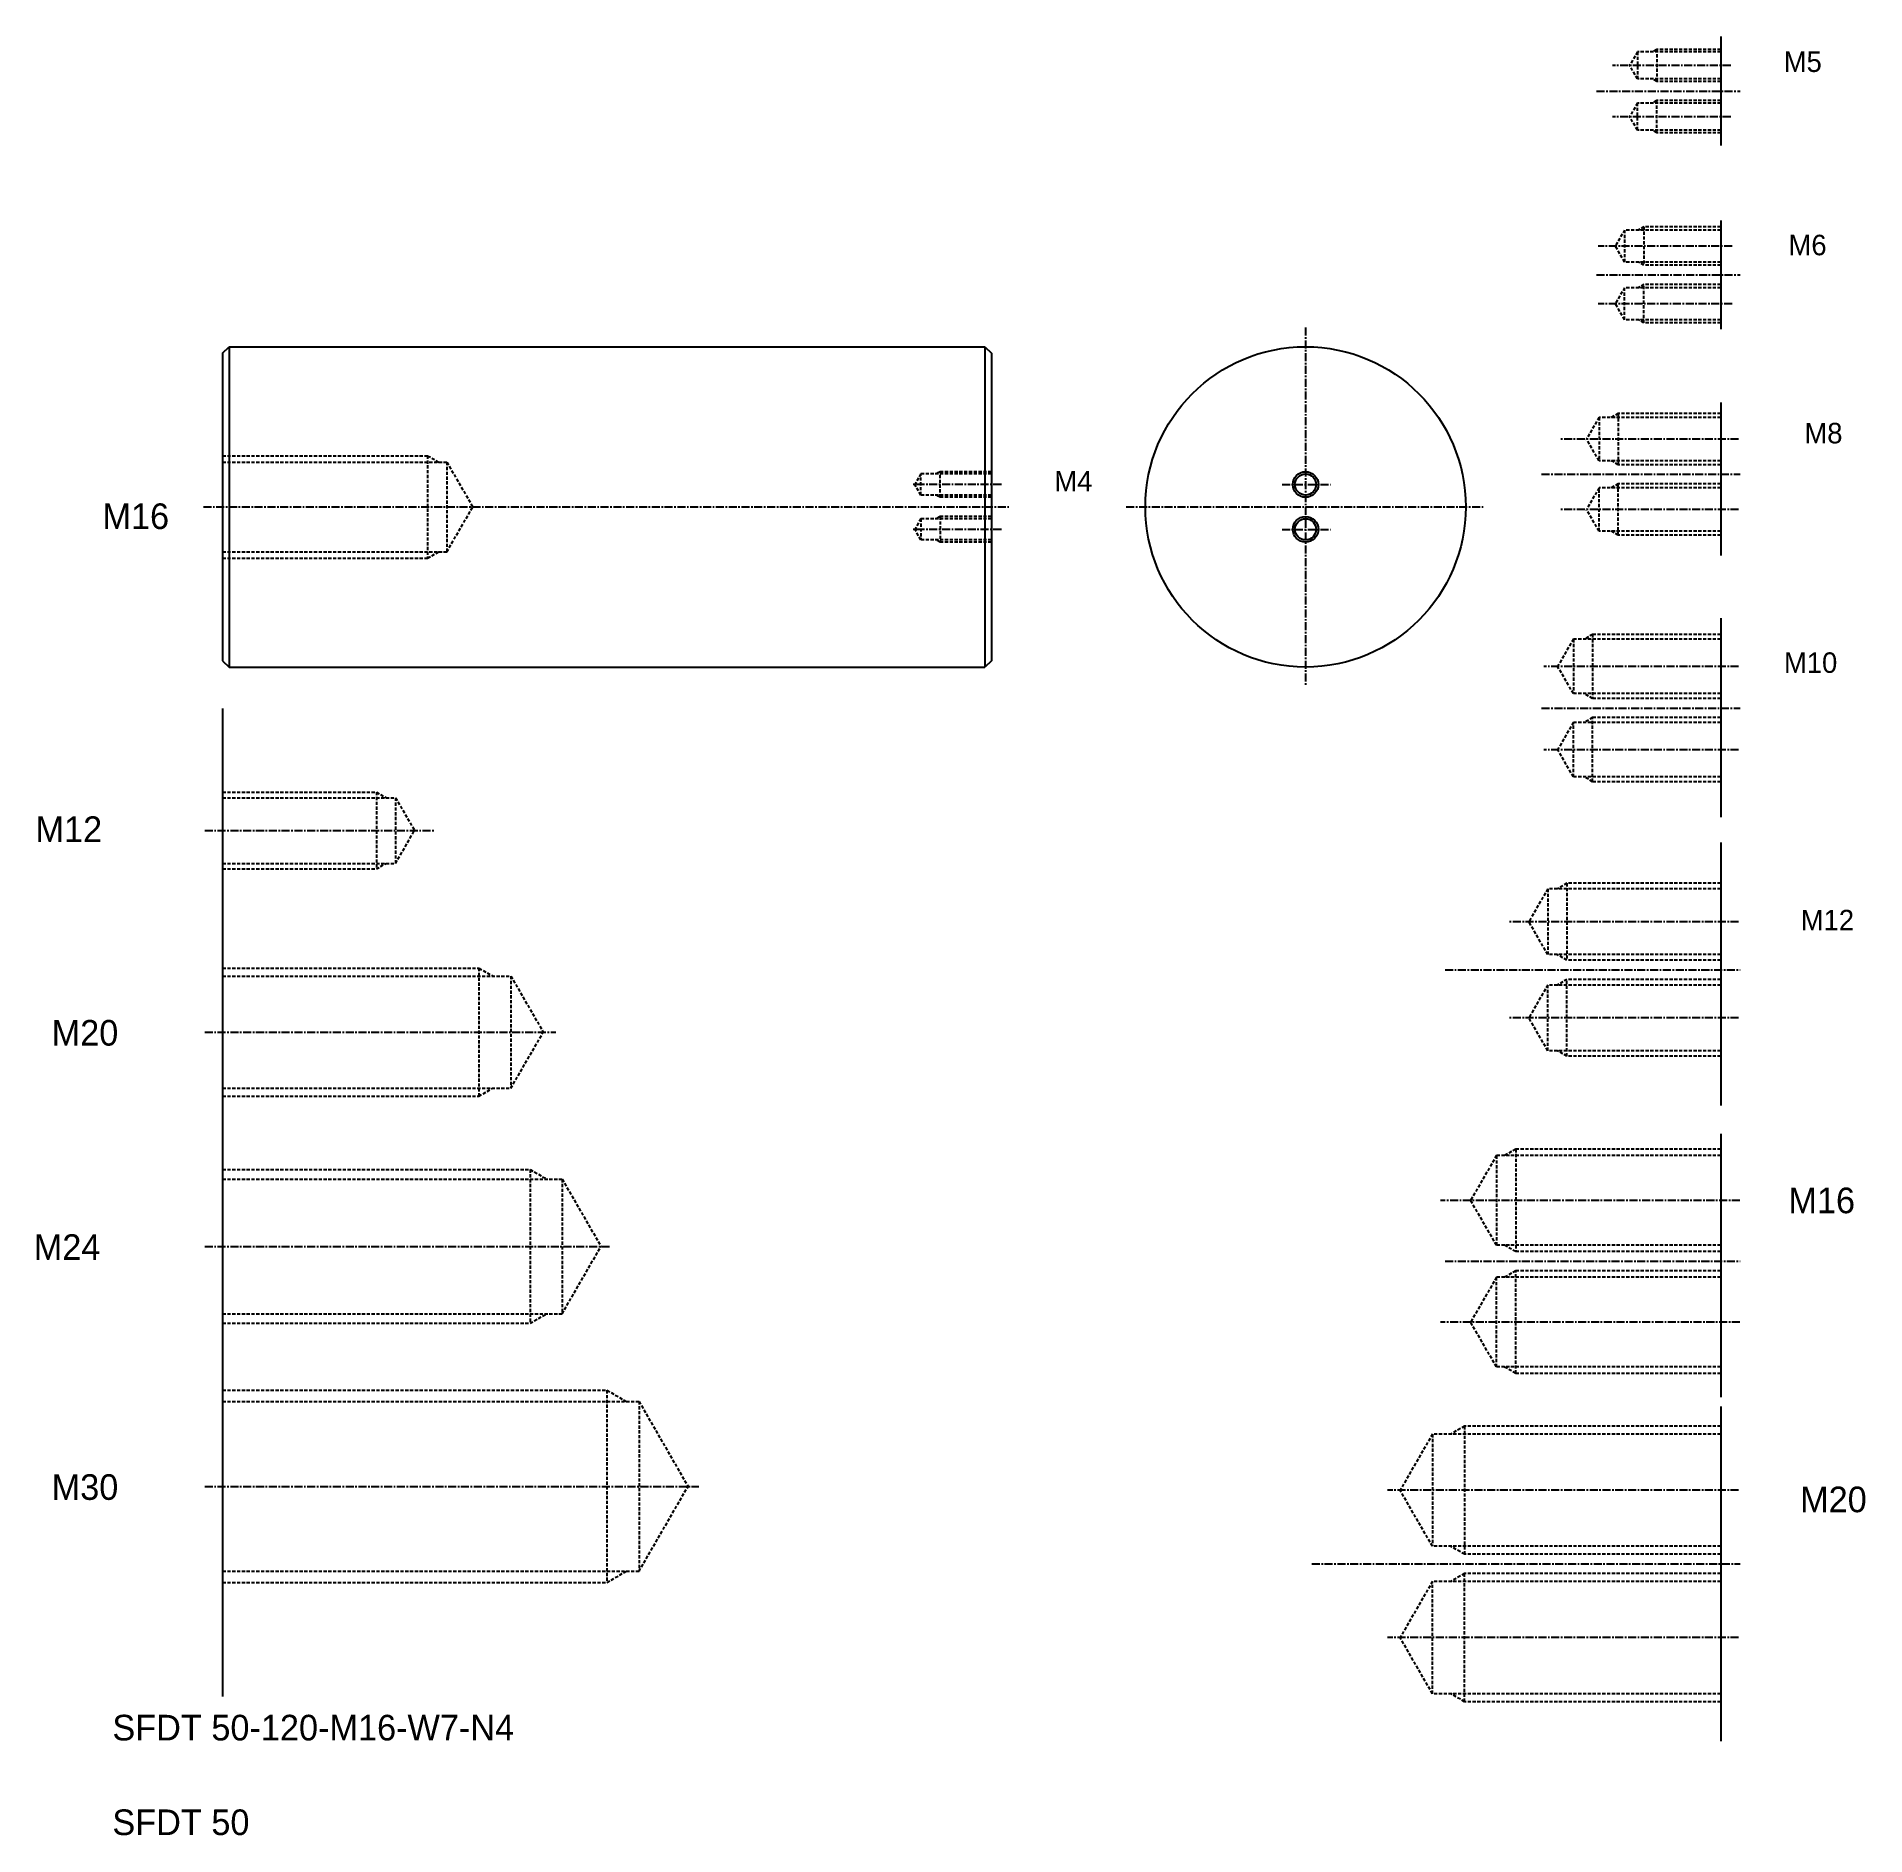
# Model space of a CAD drawing. Extents: x 65 to 351, y 85 to 366.
import ezdxf

# ---------------------------------------------------------------- set-up
doc = ezdxf.new("R2010")
doc.units = 0
doc.linetypes.add('CENTER', pattern=[2, 1.25, -0.25, 0.25, -0.25])
doc.linetypes.add('DASHED', pattern=[0.75, 0.5, -0.25])
doc.layers.get('0').update_dxf_attribs({"linetype": 'CONTINUOUS'})
doc.layers.add('CENTER', color=1, linetype='CENTER')

# ---------------------------------------------------------------- blocks, each defined once
blk = doc.blocks.new('A$C4B8164E4')
at = {"color": 3, "linetype": 'CONTINUOUS'}
for centre in [(0, 3.5), (0, -3.5)]:
    blk.add_circle(centre, 2, dxfattribs=at)
at = {"color": 7, "linetype": 'CONTINUOUS'}
for centre in [(0, 3.5), (0, -3.5)]:
    blk.add_circle(centre, 1.65, dxfattribs=at)
at = {"layer": 'CENTER', "color": 1, "linetype": 'CENTER'}
for p, q in [((-3.67, 3.5), (3.91, 3.5)), ((-3.67, -3.5), (3.91, -3.5))]:
    blk.add_line(p, q, dxfattribs=at)

msp = doc.modelspace()

# ---------------------------------------------------------------- linework, layer by layer
at = {"color": 7, "linetype": 'CONTINUOUS'}
for p, q in [((328.33, 365.64), (328.33, 348.64)), ((328.33, 336.95), (328.33, 319.95)), ((94.47, 316.23), (95.47, 317.23)), ((95.47, 317.23), (213.47, 317.23)), ((95.47, 317.23), (95.47, 267.23)), ((213.47, 317.23), (213.47, 267.23)), ((213.47, 317.23), (214.47, 316.23)), ((94.47, 316.23), (94.47, 268.23)), ((214.47, 316.23), (214.47, 268.23)), ((328.33, 308.53), (328.33, 284.64)), ((213.47, 300.98), (213.47, 300.98)), ((213.47, 298.48), (213.47, 298.48)), ((328.33, 274.87), (328.33, 243.83)), ((94.47, 268.23), (95.47, 267.23)), ((95.47, 267.23), (213.47, 267.23)), ((214.47, 268.23), (213.47, 267.23)), ((94.47, 260.77), (94.47, 106.54)), ((328.33, 239.86), (328.33, 198.79)), ((328.33, 194.37), (328.33, 153.3)), ((328.33, 151.84), (328.33, 99.6))]:
    msp.add_line(p, q, dxfattribs=at)
at = {"color": 3, "linetype": 'DASHED'}
for p, q in [((315.33, 363.24), (314.11, 361.14)), ((328.33, 363.24), (315.33, 363.24)), ((315.33, 363.24), (315.33, 359.04)), ((318.33, 363.64), (317.72, 363.29)), ((328.33, 363.64), (318.33, 363.64)), ((318.33, 363.64), (318.33, 358.64)), ((315.33, 359.04), (314.11, 361.14)), ((328.33, 359.04), (315.33, 359.04)), ((318.33, 358.64), (317.72, 358.99)), ((328.33, 358.64), (318.33, 358.64)), ((315.33, 355.24), (314.11, 353.14)), ((315.33, 351.04), (315.33, 355.24)), ((328.33, 355.24), (315.33, 355.24)), ((318.33, 355.64), (317.72, 355.29)), ((318.33, 350.64), (318.33, 355.64)), ((328.33, 355.64), (318.33, 355.64)), ((315.33, 351.04), (314.11, 353.14)), ((328.33, 351.04), (315.33, 351.04)), ((318.33, 350.64), (317.72, 350.99)), ((328.33, 350.64), (318.33, 350.64)), ((313.33, 335.45), (311.88, 332.95)), ((313.33, 335.45), (313.33, 330.45)), ((328.33, 335.45), (313.33, 335.45)), ((316.33, 335.95), (315.46, 335.45)), ((316.33, 335.95), (316.33, 329.95)), ((328.33, 335.95), (316.33, 335.95)), ((313.33, 330.45), (311.88, 332.95)), ((328.33, 330.45), (313.33, 330.45)), ((316.33, 329.95), (315.46, 330.45)), ((328.33, 329.95), (316.33, 329.95)), ((313.33, 326.45), (311.88, 323.95)), ((328.33, 326.45), (313.33, 326.45)), ((313.33, 321.45), (313.33, 326.45)), ((316.33, 326.95), (315.46, 326.45)), ((328.33, 326.95), (316.33, 326.95)), ((316.33, 320.95), (316.33, 326.95)), ((313.33, 321.45), (311.88, 323.95)), ((328.33, 321.45), (313.33, 321.45)), ((316.33, 320.95), (315.46, 321.45)), ((328.33, 320.95), (316.33, 320.95)), ((309.33, 306.2), (307.38, 302.82)), ((309.33, 306.2), (309.33, 299.45)), ((328.33, 306.2), (309.33, 306.2)), ((312.33, 306.82), (311.24, 306.2)), ((312.33, 306.82), (312.33, 298.82)), ((328.33, 306.82), (312.33, 306.82)), ((309.33, 299.45), (307.38, 302.82)), ((94.47, 300.23), (126.47, 300.23)), ((126.47, 300.23), (126.47, 284.23)), ((126.47, 300.23), (128.21, 299.23)), ((94.47, 299.23), (129.47, 299.23)), ((129.47, 299.23), (129.47, 285.23)), ((129.47, 299.23), (133.52, 292.23)), ((203.47, 297.38), (202.52, 295.73)), ((214.47, 297.38), (203.47, 297.38)), ((203.47, 294.08), (203.47, 297.38)), ((206.47, 297.73), (205.87, 297.38)), ((214.47, 297.73), (206.47, 297.73)), ((206.47, 293.73), (206.47, 297.73)), ((328.33, 299.45), (309.33, 299.45)), ((312.33, 298.82), (311.24, 299.45)), ((328.33, 298.82), (312.33, 298.82)), ((203.47, 294.08), (202.52, 295.73)), ((214.47, 294.08), (203.47, 294.08)), ((206.47, 293.73), (205.87, 294.08)), ((309.33, 295.2), (307.38, 291.82)), ((328.33, 295.2), (309.33, 295.2)), ((309.33, 288.45), (309.33, 295.2)), ((312.33, 295.82), (311.24, 295.2)), ((312.33, 287.82), (312.33, 295.82)), ((328.33, 295.82), (312.33, 295.82)), ((129.47, 285.23), (133.52, 292.23)), ((214.47, 293.73), (206.47, 293.73)), ((309.33, 288.45), (307.38, 291.82)), ((203.47, 290.38), (202.52, 288.73)), ((203.47, 287.08), (202.52, 288.73)), ((203.47, 290.38), (203.47, 287.08)), ((214.47, 290.38), (203.47, 290.38)), ((206.47, 290.73), (205.87, 290.38)), ((206.47, 290.73), (206.47, 286.73)), ((214.47, 290.73), (206.47, 290.73)), ((328.33, 288.45), (309.33, 288.45)), ((312.33, 287.82), (311.24, 288.45)), ((214.47, 287.08), (203.47, 287.08)), ((206.47, 286.73), (205.87, 287.08)), ((214.47, 286.73), (206.47, 286.73)), ((328.33, 287.82), (312.33, 287.82)), ((94.47, 285.23), (129.47, 285.23)), ((94.47, 284.23), (126.47, 284.23)), ((126.47, 284.23), (128.21, 285.23)), ((305.33, 271.59), (302.87, 267.34)), ((305.33, 271.59), (305.33, 263.09)), ((328.33, 271.59), (305.33, 271.59)), ((308.33, 272.34), (307.03, 271.59)), ((308.33, 272.34), (308.33, 262.34)), ((328.33, 272.34), (308.33, 272.34)), ((305.33, 263.09), (302.87, 267.34)), ((328.33, 263.09), (305.33, 263.09)), ((308.33, 262.34), (307.03, 263.09)), ((328.33, 262.34), (308.33, 262.34)), ((305.33, 258.59), (302.87, 254.34)), ((328.33, 258.59), (305.33, 258.59)), ((305.33, 250.09), (305.33, 258.59)), ((308.33, 259.34), (307.03, 258.59)), ((328.33, 259.34), (308.33, 259.34)), ((308.33, 249.34), (308.33, 259.34)), ((305.33, 250.09), (302.87, 254.34)), ((328.33, 250.09), (305.33, 250.09)), ((308.33, 249.34), (307.03, 250.09)), ((328.33, 249.34), (308.33, 249.34)), ((94.47, 247.72), (118.47, 247.72)), ((94.47, 246.84), (121.47, 246.84)), ((118.47, 247.72), (118.47, 235.72)), ((118.47, 247.72), (119.99, 246.84)), ((121.47, 246.84), (121.47, 236.59)), ((121.47, 246.84), (124.43, 241.72)), ((121.47, 236.59), (124.43, 241.72)), ((94.47, 236.59), (121.47, 236.59)), ((94.47, 235.72), (118.47, 235.72)), ((118.47, 235.72), (119.99, 236.59)), ((301.33, 232.61), (298.37, 227.49)), ((301.33, 232.61), (301.33, 222.36)), ((328.33, 232.61), (301.33, 232.61)), ((304.33, 233.49), (302.81, 232.61)), ((304.33, 233.49), (304.33, 221.49)), ((328.33, 233.49), (304.33, 233.49)), ((301.33, 222.36), (298.37, 227.49)), ((94.47, 220.25), (134.47, 220.25)), ((134.47, 220.25), (134.47, 200.25)), ((134.47, 220.25), (136.64, 219)), ((328.33, 222.36), (301.33, 222.36)), ((304.33, 221.49), (302.81, 222.36)), ((328.33, 221.49), (304.33, 221.49)), ((94.47, 219), (139.47, 219)), ((139.47, 219), (139.47, 201.5)), ((139.47, 219), (144.53, 210.25)), ((301.33, 217.61), (298.37, 212.49)), ((301.33, 207.36), (301.33, 217.61)), ((328.33, 217.61), (301.33, 217.61)), ((304.33, 218.49), (302.81, 217.61)), ((328.33, 218.49), (304.33, 218.49)), ((304.33, 206.49), (304.33, 218.49)), ((301.33, 207.36), (298.37, 212.49)), ((139.47, 201.5), (144.53, 210.25)), ((328.33, 207.36), (301.33, 207.36)), ((304.33, 206.49), (302.81, 207.36)), ((328.33, 206.49), (304.33, 206.49)), ((94.47, 201.5), (139.47, 201.5)), ((94.47, 200.25), (134.47, 200.25)), ((134.47, 200.25), (136.64, 201.5)), ((296.33, 191.99), (294.59, 190.99)), ((296.33, 191.99), (296.33, 175.99)), ((328.33, 191.99), (296.33, 191.99)), ((94.47, 188.81), (142.47, 188.81)), ((142.47, 188.81), (142.47, 164.81)), ((142.47, 188.81), (145.07, 187.31)), ((293.33, 190.99), (289.29, 183.99)), ((293.33, 190.99), (293.33, 176.99)), ((328.33, 190.99), (293.33, 190.99)), ((94.47, 187.31), (147.47, 187.31)), ((147.47, 187.31), (147.47, 166.31)), ((147.47, 187.31), (153.54, 176.81)), ((293.33, 176.99), (289.29, 183.99)), ((147.47, 166.31), (153.54, 176.81)), ((328.33, 176.99), (293.33, 176.99)), ((296.33, 175.99), (294.59, 176.99)), ((328.33, 175.99), (296.33, 175.99)), ((293.33, 171.99), (289.29, 164.99)), ((293.33, 157.99), (293.33, 171.99)), ((328.33, 171.99), (293.33, 171.99)), ((296.33, 172.99), (294.59, 171.99)), ((296.33, 156.99), (296.33, 172.99)), ((328.33, 172.99), (296.33, 172.99)), ((94.47, 166.31), (147.47, 166.31)), ((142.47, 164.81), (145.07, 166.31)), ((94.47, 164.81), (142.47, 164.81)), ((293.33, 157.99), (289.29, 164.99)), ((328.33, 157.99), (293.33, 157.99)), ((296.33, 156.99), (294.59, 157.99)), ((94.47, 154.36), (154.47, 154.36)), ((154.47, 154.36), (154.47, 124.36)), ((154.47, 154.36), (157.5, 152.61)), ((328.33, 156.99), (296.33, 156.99)), ((94.47, 152.61), (159.47, 152.61)), ((159.47, 152.61), (167.12, 139.36)), ((159.47, 152.61), (159.47, 126.11)), ((288.33, 148.75), (286.16, 147.5)), ((328.33, 148.75), (288.33, 148.75)), ((288.33, 148.75), (288.33, 128.75)), ((283.33, 147.5), (278.28, 138.75)), ((328.33, 147.5), (283.33, 147.5)), ((283.33, 147.5), (283.33, 130)), ((159.47, 126.11), (167.12, 139.36)), ((283.33, 130), (278.28, 138.75)), ((328.33, 130), (283.33, 130)), ((288.33, 128.75), (286.16, 130)), ((328.33, 128.75), (288.33, 128.75)), ((94.47, 126.11), (159.47, 126.11)), ((154.47, 124.36), (157.5, 126.11)), ((288.33, 125.75), (286.16, 124.5)), ((288.33, 105.75), (288.33, 125.75)), ((328.33, 125.75), (288.33, 125.75)), ((94.47, 124.36), (154.47, 124.36)), ((283.33, 124.5), (278.28, 115.75)), ((283.33, 107), (283.33, 124.5)), ((328.33, 124.5), (283.33, 124.5)), ((283.33, 107), (278.28, 115.75)), ((328.33, 107), (283.33, 107)), ((288.33, 105.75), (286.16, 107)), ((328.33, 105.75), (288.33, 105.75))]:
    msp.add_line(p, q, dxfattribs=at)
for p, q in [((214.47, 304.23), (214.47, 304.23)), ((214.47, 299.23), (214.47, 299.23)), ((213.47, 292.23), (213.47, 292.23)), ((213.47, 292.23), (213.47, 292.23)), ((214.47, 292.23), (214.47, 292.23))]:
    msp.add_line(p, q)
at = {"color": 7, "linetype": 'CONTINUOUS'}
msp.add_circle((263.52, 292.23), 25, dxfattribs=at)
at = {"layer": 'CENTER', "color": 1, "linetype": 'CENTER'}
for p, q in [((329.88, 361.14), (311.43, 361.14)), ((308.94, 357.14), (331.34, 357.14)), ((329.88, 353.14), (311.43, 353.14)), ((330.11, 332.95), (309.18, 332.95)), ((308.94, 328.45), (331.34, 328.45)), ((330.11, 323.95), (309.18, 323.95)), ((263.52, 320.23), (263.52, 264.23)), ((331.12, 302.82), (303.21, 302.82)), ((300.36, 297.32), (331.34, 297.32)), ((216.03, 295.73), (202.08, 295.73)), ((91.47, 292.23), (217.47, 292.23)), ((235.52, 292.23), (291.52, 292.23)), ((331.12, 291.82), (303.21, 291.82)), ((216.03, 288.73), (202.08, 288.73)), ((331.12, 267.34), (300.71, 267.34)), ((300.36, 260.84), (331.34, 260.84)), ((331.12, 254.34), (300.71, 254.34)), ((91.68, 241.72), (127.43, 241.72)), ((331.12, 227.49), (295.38, 227.49)), ((285.3, 219.99), (331.34, 219.99)), ((331.12, 212.49), (295.38, 212.49)), ((91.68, 210.25), (146.48, 210.25)), ((331.33, 183.99), (284.58, 183.99)), ((91.68, 176.81), (154.88, 176.81)), ((285.3, 174.49), (331.34, 174.49)), ((331.33, 164.99), (284.58, 164.99)), ((91.68, 139.36), (168.82, 139.36)), ((331.12, 138.75), (276.32, 138.75)), ((264.5, 127.25), (331.34, 127.25)), ((331.12, 115.75), (276.32, 115.75))]:
    msp.add_line(p, q, dxfattribs=at)

# ---------------------------------------------------------------- block references
at = {"color": 7, "linetype": 'CONTINUOUS'}
msp.add_blockref('A$C4B8164E4', (263.52, 292.23), dxfattribs=at)

# ---------------------------------------------------------------- texts
for s, height, p in [('M5', 3.2, (338.16, 360.12)), ('M6', 3.2, (338.91, 331.51)), ('M8', 3.2, (341.39, 302.15)), ('M4', 3.2, (224.3, 294.65)), ('M16', 4, (75.71, 288.78)), ('M10', 3.2, (338.2, 266.33)), ('M12', 4, (65.26, 239.93)), ('M12', 3.2, (340.82, 226.14)), ('M20', 4, (67.78, 208.15)), ('M24', 4, (64.99, 174.71)), ('M30', 4, (67.78, 137.25)), ('SFDT 50-120-M16-W7-N4', 4, (77.26, 99.7)), ('SFDT 50', 4, (77.26, 84.93))]:
    msp.add_text(s, height=height, dxfattribs=at).set_placement(p)
for s, p in [('M16', (338.89, 181.99)), ('M20', (340.72, 135.32))]:
    msp.add_text(s, height=4).set_placement(p)

doc.saveas('drawing.dxf')
